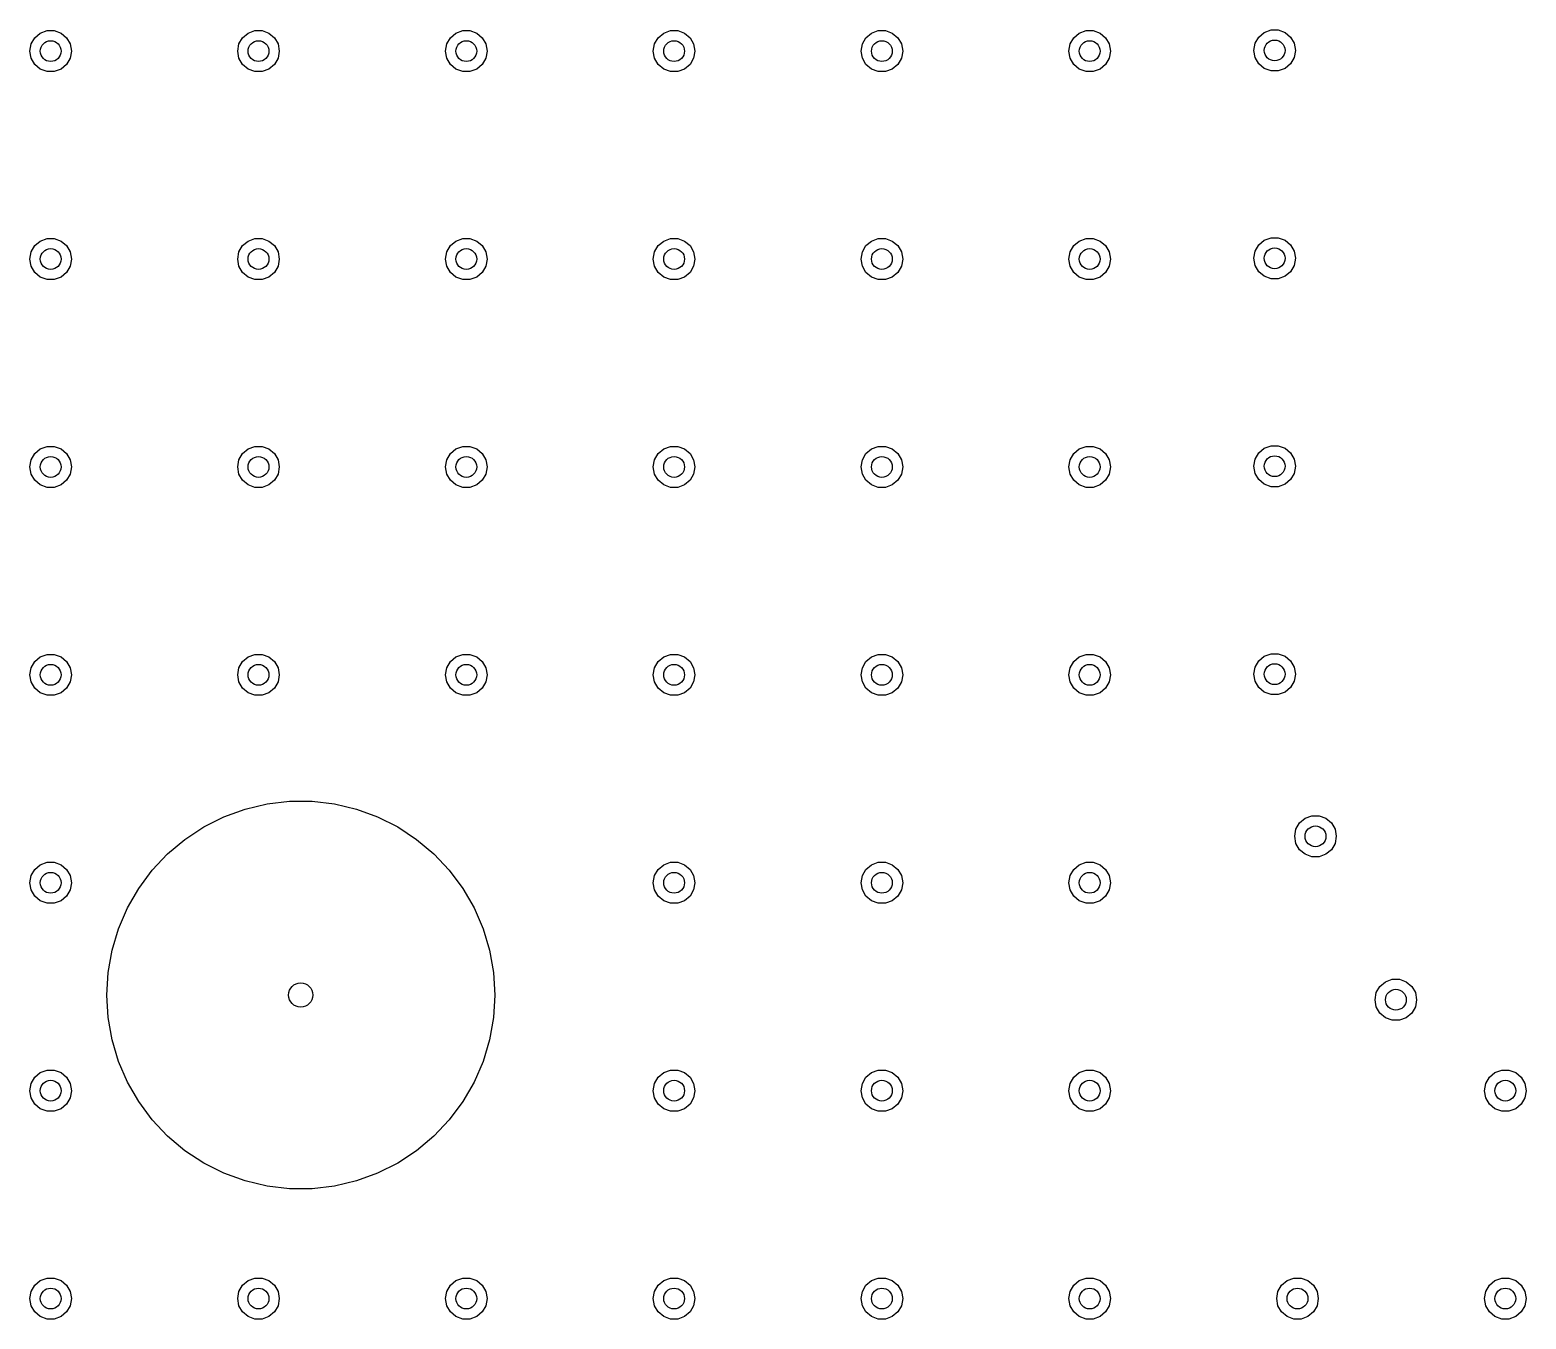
# Model space of a CAD drawing. Extents: x 4.4 to 6.31, y -4.84 to -3.38.
# Drawn here: x 4.401 to 5.252, y -4.115 to -3.382 of the extents above; entities that cross this region are included whole.
import ezdxf

# ---------------------------------------------------------------- set-up
doc = ezdxf.new("R2010")
doc.units = 0
doc.header["$MEASUREMENT"] = 0
doc.layers.add('BLACK', color=7, linetype='CONTINUOUS')

msp = doc.modelspace()

# ---------------------------------------------------------------- linework, layer by layer
at = {"layer": 'BLACK', "linetype": 'CONTINUOUS'}
for p, q in [((4.40394, -3.3869), (4.40709, -3.38426)), ((4.40709, -3.38426), (4.41094, -3.38286)), ((4.41094, -3.38286), (4.41504, -3.38286)), ((4.41504, -3.38286), (4.4189, -3.38426)), ((4.4189, -3.38426), (4.42204, -3.3869)), ((4.52205, -3.3869), (4.5252, -3.38426)), ((4.5252, -3.38426), (4.52905, -3.38286)), ((4.52905, -3.38286), (4.53315, -3.38286)), ((4.53315, -3.38286), (4.53701, -3.38426)), ((4.53701, -3.38426), (4.54015, -3.3869)), ((4.64016, -3.3869), (4.64331, -3.38426)), ((4.64331, -3.38426), (4.64716, -3.38286)), ((4.64716, -3.38286), (4.65126, -3.38286)), ((4.65126, -3.38286), (4.65512, -3.38426)), ((4.65512, -3.38426), (4.65826, -3.3869)), ((4.75828, -3.3869), (4.76142, -3.38426)), ((4.76142, -3.38426), (4.76527, -3.38286)), ((4.76527, -3.38286), (4.76937, -3.38286)), ((4.76937, -3.38286), (4.77323, -3.38426)), ((4.77323, -3.38426), (4.77637, -3.3869)), ((4.87639, -3.3869), (4.87953, -3.38426)), ((4.87953, -3.38426), (4.88338, -3.38286)), ((4.88338, -3.38286), (4.88748, -3.38286)), ((4.88748, -3.38286), (4.89134, -3.38426)), ((4.89134, -3.38426), (4.89448, -3.3869)), ((4.9945, -3.3869), (4.99764, -3.38426)), ((4.99764, -3.38426), (5.00149, -3.38286)), ((5.00149, -3.38286), (5.00559, -3.38286)), ((5.00559, -3.38286), (5.00945, -3.38426)), ((5.00945, -3.38426), (5.01259, -3.3869)), ((5.09961, -3.3865), (5.10276, -3.38387)), ((5.10276, -3.38387), (5.10661, -3.38246)), ((5.10661, -3.38246), (5.11071, -3.38246)), ((5.11071, -3.38246), (5.11457, -3.38387)), ((5.11457, -3.38387), (5.11771, -3.3865)), ((4.40118, -3.39449), (4.40189, -3.39045)), ((4.40189, -3.39045), (4.40394, -3.3869)), ((4.42204, -3.3869), (4.42409, -3.39045)), ((4.42409, -3.39045), (4.4248, -3.39449)), ((4.51929, -3.39449), (4.52, -3.39045)), ((4.52, -3.39045), (4.52205, -3.3869)), ((4.54015, -3.3869), (4.5422, -3.39045)), ((4.5422, -3.39045), (4.54291, -3.39449)), ((4.6374, -3.39449), (4.63811, -3.39045)), ((4.63811, -3.39045), (4.64016, -3.3869)), ((4.65826, -3.3869), (4.66031, -3.39045)), ((4.66031, -3.39045), (4.66102, -3.39449)), ((4.75551, -3.39449), (4.75622, -3.39045)), ((4.75622, -3.39045), (4.75828, -3.3869)), ((4.77637, -3.3869), (4.77842, -3.39045)), ((4.77842, -3.39045), (4.77913, -3.39449)), ((4.87362, -3.39449), (4.87433, -3.39045)), ((4.87433, -3.39045), (4.87639, -3.3869)), ((4.89448, -3.3869), (4.89653, -3.39045)), ((4.89653, -3.39045), (4.89724, -3.39449)), ((4.99173, -3.39449), (4.99244, -3.39045)), ((4.99244, -3.39045), (4.9945, -3.3869)), ((5.01259, -3.3869), (5.01464, -3.39045)), ((5.01464, -3.39045), (5.01535, -3.39449)), ((5.09685, -3.39409), (5.09756, -3.39005)), ((5.09756, -3.39005), (5.09961, -3.3865)), ((5.11771, -3.3865), (5.11976, -3.39005)), ((5.11976, -3.39005), (5.12047, -3.39409)), ((4.40189, -3.39853), (4.40118, -3.39449)), ((4.40394, -3.40208), (4.40189, -3.39853)), ((4.42409, -3.39853), (4.42204, -3.40208)), ((4.4248, -3.39449), (4.42409, -3.39853)), ((4.52, -3.39853), (4.51929, -3.39449)), ((4.52205, -3.40208), (4.52, -3.39853)), ((4.5422, -3.39853), (4.54015, -3.40208)), ((4.54291, -3.39449), (4.5422, -3.39853)), ((4.63811, -3.39853), (4.6374, -3.39449)), ((4.64016, -3.40208), (4.63811, -3.39853)), ((4.66031, -3.39853), (4.65826, -3.40208)), ((4.66102, -3.39449), (4.66031, -3.39853)), ((4.75622, -3.39853), (4.75551, -3.39449)), ((4.75828, -3.40208), (4.75622, -3.39853)), ((4.77842, -3.39853), (4.77637, -3.40208)), ((4.77913, -3.39449), (4.77842, -3.39853)), ((4.87433, -3.39853), (4.87362, -3.39449)), ((4.87639, -3.40208), (4.87433, -3.39853)), ((4.89653, -3.39853), (4.89448, -3.40208)), ((4.89724, -3.39449), (4.89653, -3.39853)), ((4.99244, -3.39853), (4.99173, -3.39449)), ((4.9945, -3.40208), (4.99244, -3.39853)), ((5.01464, -3.39853), (5.01259, -3.40208)), ((5.01535, -3.39449), (5.01464, -3.39853)), ((5.09756, -3.39813), (5.09685, -3.39409)), ((5.09961, -3.40169), (5.09756, -3.39813)), ((5.11976, -3.39813), (5.11771, -3.40169)), ((5.12047, -3.39409), (5.11976, -3.39813)), ((4.40709, -3.40472), (4.40394, -3.40208)), ((4.41094, -3.40612), (4.40709, -3.40472)), ((4.41504, -3.40612), (4.41094, -3.40612)), ((4.4189, -3.40472), (4.41504, -3.40612)), ((4.42204, -3.40208), (4.4189, -3.40472)), ((4.5252, -3.40472), (4.52205, -3.40208)), ((4.52905, -3.40612), (4.5252, -3.40472)), ((4.53315, -3.40612), (4.52905, -3.40612)), ((4.53701, -3.40472), (4.53315, -3.40612)), ((4.54015, -3.40208), (4.53701, -3.40472)), ((4.64331, -3.40472), (4.64016, -3.40208)), ((4.64716, -3.40612), (4.64331, -3.40472)), ((4.65126, -3.40612), (4.64716, -3.40612)), ((4.65512, -3.40472), (4.65126, -3.40612)), ((4.65826, -3.40208), (4.65512, -3.40472)), ((4.76142, -3.40472), (4.75828, -3.40208)), ((4.76527, -3.40612), (4.76142, -3.40472)), ((4.76937, -3.40612), (4.76527, -3.40612)), ((4.77323, -3.40472), (4.76937, -3.40612)), ((4.77637, -3.40208), (4.77323, -3.40472)), ((4.87953, -3.40472), (4.87639, -3.40208)), ((4.88338, -3.40612), (4.87953, -3.40472)), ((4.88748, -3.40612), (4.88338, -3.40612)), ((4.89134, -3.40472), (4.88748, -3.40612)), ((4.89448, -3.40208), (4.89134, -3.40472)), ((4.99764, -3.40472), (4.9945, -3.40208)), ((5.00149, -3.40612), (4.99764, -3.40472)), ((5.00559, -3.40612), (5.00149, -3.40612)), ((5.00945, -3.40472), (5.00559, -3.40612)), ((5.01259, -3.40208), (5.00945, -3.40472)), ((5.10276, -3.40432), (5.09961, -3.40169)), ((5.10661, -3.40573), (5.10276, -3.40432)), ((5.11071, -3.40573), (5.10661, -3.40573)), ((5.11457, -3.40432), (5.11071, -3.40573)), ((5.11771, -3.40169), (5.11457, -3.40432)), ((4.40394, -3.50501), (4.40709, -3.50237)), ((4.40709, -3.50237), (4.41094, -3.50097)), ((4.41094, -3.50097), (4.41504, -3.50097)), ((4.41504, -3.50097), (4.4189, -3.50237)), ((4.4189, -3.50237), (4.42204, -3.50501)), ((4.52205, -3.50501), (4.5252, -3.50237)), ((4.5252, -3.50237), (4.52905, -3.50097)), ((4.52905, -3.50097), (4.53315, -3.50097)), ((4.53315, -3.50097), (4.53701, -3.50237)), ((4.53701, -3.50237), (4.54015, -3.50501)), ((4.64016, -3.50501), (4.64331, -3.50237)), ((4.64331, -3.50237), (4.64716, -3.50097)), ((4.64716, -3.50097), (4.65126, -3.50097)), ((4.65126, -3.50097), (4.65512, -3.50237)), ((4.65512, -3.50237), (4.65826, -3.50501)), ((4.75828, -3.50501), (4.76142, -3.50237)), ((4.76142, -3.50237), (4.76527, -3.50097)), ((4.76527, -3.50097), (4.76937, -3.50097)), ((4.76937, -3.50097), (4.77323, -3.50237)), ((4.77323, -3.50237), (4.77637, -3.50501)), ((4.87639, -3.50501), (4.87953, -3.50237)), ((4.87953, -3.50237), (4.88338, -3.50097)), ((4.88338, -3.50097), (4.88748, -3.50097)), ((4.88748, -3.50097), (4.89134, -3.50237)), ((4.89134, -3.50237), (4.89448, -3.50501)), ((4.9945, -3.50501), (4.99764, -3.50237)), ((4.99764, -3.50237), (5.00149, -3.50097)), ((5.00149, -3.50097), (5.00559, -3.50097)), ((5.00559, -3.50097), (5.00945, -3.50237)), ((5.00945, -3.50237), (5.01259, -3.50501)), ((5.09961, -3.50461), (5.10276, -3.50198)), ((5.10276, -3.50198), (5.10661, -3.50057)), ((5.10661, -3.50057), (5.11071, -3.50057)), ((5.11071, -3.50057), (5.11457, -3.50198)), ((5.11457, -3.50198), (5.11771, -3.50461)), ((4.40118, -3.5126), (4.40189, -3.50856)), ((4.40189, -3.50856), (4.40394, -3.50501)), ((4.42204, -3.50501), (4.42409, -3.50856)), ((4.42409, -3.50856), (4.4248, -3.5126)), ((4.51929, -3.5126), (4.52, -3.50856)), ((4.52, -3.50856), (4.52205, -3.50501)), ((4.54015, -3.50501), (4.5422, -3.50856)), ((4.5422, -3.50856), (4.54291, -3.5126)), ((4.6374, -3.5126), (4.63811, -3.50856)), ((4.63811, -3.50856), (4.64016, -3.50501)), ((4.65826, -3.50501), (4.66031, -3.50856)), ((4.66031, -3.50856), (4.66102, -3.5126)), ((4.75551, -3.5126), (4.75622, -3.50856)), ((4.75622, -3.50856), (4.75828, -3.50501)), ((4.77637, -3.50501), (4.77842, -3.50856)), ((4.77842, -3.50856), (4.77913, -3.5126)), ((4.87362, -3.5126), (4.87433, -3.50856)), ((4.87433, -3.50856), (4.87639, -3.50501)), ((4.89448, -3.50501), (4.89653, -3.50856)), ((4.89653, -3.50856), (4.89724, -3.5126)), ((4.99173, -3.5126), (4.99244, -3.50856)), ((4.99244, -3.50856), (4.9945, -3.50501)), ((5.01259, -3.50501), (5.01464, -3.50856)), ((5.01464, -3.50856), (5.01535, -3.5126)), ((5.09685, -3.5122), (5.09756, -3.50817)), ((5.09756, -3.50817), (5.09961, -3.50461)), ((5.11771, -3.50461), (5.11976, -3.50817)), ((5.11976, -3.50817), (5.12047, -3.5122)), ((4.40189, -3.51664), (4.40118, -3.5126)), ((4.40394, -3.52019), (4.40189, -3.51664)), ((4.40709, -3.52283), (4.40394, -3.52019)), ((4.42204, -3.52019), (4.4189, -3.52283)), ((4.42409, -3.51664), (4.42204, -3.52019)), ((4.4248, -3.5126), (4.42409, -3.51664)), ((4.52, -3.51664), (4.51929, -3.5126)), ((4.52205, -3.52019), (4.52, -3.51664)), ((4.5252, -3.52283), (4.52205, -3.52019)), ((4.54015, -3.52019), (4.53701, -3.52283)), ((4.5422, -3.51664), (4.54015, -3.52019)), ((4.54291, -3.5126), (4.5422, -3.51664)), ((4.63811, -3.51664), (4.6374, -3.5126)), ((4.64016, -3.52019), (4.63811, -3.51664)), ((4.64331, -3.52283), (4.64016, -3.52019)), ((4.65826, -3.52019), (4.65512, -3.52283)), ((4.66031, -3.51664), (4.65826, -3.52019)), ((4.66102, -3.5126), (4.66031, -3.51664)), ((4.75622, -3.51664), (4.75551, -3.5126)), ((4.75828, -3.52019), (4.75622, -3.51664)), ((4.76142, -3.52283), (4.75828, -3.52019)), ((4.77637, -3.52019), (4.77323, -3.52283)), ((4.77842, -3.51664), (4.77637, -3.52019)), ((4.77913, -3.5126), (4.77842, -3.51664)), ((4.87433, -3.51664), (4.87362, -3.5126)), ((4.87639, -3.52019), (4.87433, -3.51664)), ((4.87953, -3.52283), (4.87639, -3.52019)), ((4.89448, -3.52019), (4.89134, -3.52283)), ((4.89653, -3.51664), (4.89448, -3.52019)), ((4.89724, -3.5126), (4.89653, -3.51664)), ((4.99244, -3.51664), (4.99173, -3.5126)), ((4.9945, -3.52019), (4.99244, -3.51664)), ((4.99764, -3.52283), (4.9945, -3.52019)), ((5.01259, -3.52019), (5.00945, -3.52283)), ((5.01464, -3.51664), (5.01259, -3.52019)), ((5.01535, -3.5126), (5.01464, -3.51664)), ((5.09756, -3.51624), (5.09685, -3.5122)), ((5.09961, -3.5198), (5.09756, -3.51624)), ((5.10276, -3.52243), (5.09961, -3.5198)), ((5.11771, -3.5198), (5.11457, -3.52243)), ((5.11976, -3.51624), (5.11771, -3.5198)), ((5.12047, -3.5122), (5.11976, -3.51624)), ((4.41094, -3.52423), (4.40709, -3.52283)), ((4.41504, -3.52423), (4.41094, -3.52423)), ((4.4189, -3.52283), (4.41504, -3.52423)), ((4.52905, -3.52423), (4.5252, -3.52283)), ((4.53315, -3.52423), (4.52905, -3.52423)), ((4.53701, -3.52283), (4.53315, -3.52423)), ((4.64716, -3.52423), (4.64331, -3.52283)), ((4.65126, -3.52423), (4.64716, -3.52423)), ((4.65512, -3.52283), (4.65126, -3.52423)), ((4.76527, -3.52423), (4.76142, -3.52283)), ((4.76937, -3.52423), (4.76527, -3.52423)), ((4.77323, -3.52283), (4.76937, -3.52423)), ((4.88338, -3.52423), (4.87953, -3.52283)), ((4.88748, -3.52423), (4.88338, -3.52423)), ((4.89134, -3.52283), (4.88748, -3.52423)), ((5.00149, -3.52423), (4.99764, -3.52283)), ((5.00559, -3.52423), (5.00149, -3.52423)), ((5.00945, -3.52283), (5.00559, -3.52423)), ((5.10661, -3.52384), (5.10276, -3.52243)), ((5.11071, -3.52384), (5.10661, -3.52384)), ((5.11457, -3.52243), (5.11071, -3.52384)), ((4.40394, -3.62312), (4.40709, -3.62048)), ((4.40709, -3.62048), (4.41094, -3.61908)), ((4.41094, -3.61908), (4.41504, -3.61908)), ((4.41504, -3.61908), (4.4189, -3.62048)), ((4.4189, -3.62048), (4.42204, -3.62312)), ((4.52205, -3.62312), (4.5252, -3.62048)), ((4.5252, -3.62048), (4.52905, -3.61908)), ((4.52905, -3.61908), (4.53315, -3.61908)), ((4.53315, -3.61908), (4.53701, -3.62048)), ((4.53701, -3.62048), (4.54015, -3.62312)), ((4.64016, -3.62312), (4.64331, -3.62048)), ((4.64331, -3.62048), (4.64716, -3.61908)), ((4.64716, -3.61908), (4.65126, -3.61908)), ((4.65126, -3.61908), (4.65512, -3.62048)), ((4.65512, -3.62048), (4.65826, -3.62312)), ((4.75828, -3.62312), (4.76142, -3.62048)), ((4.76142, -3.62048), (4.76527, -3.61908)), ((4.76527, -3.61908), (4.76937, -3.61908)), ((4.76937, -3.61908), (4.77323, -3.62048)), ((4.77323, -3.62048), (4.77637, -3.62312)), ((4.87639, -3.62312), (4.87953, -3.62048)), ((4.87953, -3.62048), (4.88338, -3.61908)), ((4.88338, -3.61908), (4.88748, -3.61908)), ((4.88748, -3.61908), (4.89134, -3.62048)), ((4.89134, -3.62048), (4.89448, -3.62312)), ((4.9945, -3.62312), (4.99764, -3.62048)), ((4.99764, -3.62048), (5.00149, -3.61908)), ((5.00149, -3.61908), (5.00559, -3.61908)), ((5.00559, -3.61908), (5.00945, -3.62048)), ((5.00945, -3.62048), (5.01259, -3.62312)), ((5.09961, -3.62272), (5.10276, -3.62009)), ((5.10276, -3.62009), (5.10661, -3.61868)), ((5.10661, -3.61868), (5.11071, -3.61868)), ((5.11071, -3.61868), (5.11457, -3.62009)), ((5.11457, -3.62009), (5.11771, -3.62272)), ((4.40118, -3.63071), (4.40189, -3.62667)), ((4.40189, -3.63475), (4.40118, -3.63071)), ((4.40189, -3.62667), (4.40394, -3.62312)), ((4.42204, -3.62312), (4.42409, -3.62667)), ((4.42409, -3.62667), (4.4248, -3.63071)), ((4.4248, -3.63071), (4.42409, -3.63475)), ((4.51929, -3.63071), (4.52, -3.62667)), ((4.52, -3.63475), (4.51929, -3.63071)), ((4.52, -3.62667), (4.52205, -3.62312)), ((4.54015, -3.62312), (4.5422, -3.62667)), ((4.5422, -3.62667), (4.54291, -3.63071)), ((4.54291, -3.63071), (4.5422, -3.63475)), ((4.6374, -3.63071), (4.63811, -3.62667)), ((4.63811, -3.63475), (4.6374, -3.63071)), ((4.63811, -3.62667), (4.64016, -3.62312)), ((4.65826, -3.62312), (4.66031, -3.62667)), ((4.66031, -3.62667), (4.66102, -3.63071)), ((4.66102, -3.63071), (4.66031, -3.63475)), ((4.75551, -3.63071), (4.75622, -3.62667)), ((4.75622, -3.63475), (4.75551, -3.63071)), ((4.75622, -3.62667), (4.75828, -3.62312)), ((4.77637, -3.62312), (4.77842, -3.62667)), ((4.77842, -3.62667), (4.77913, -3.63071)), ((4.77913, -3.63071), (4.77842, -3.63475)), ((4.87362, -3.63071), (4.87433, -3.62667)), ((4.87433, -3.63475), (4.87362, -3.63071)), ((4.87433, -3.62667), (4.87639, -3.62312)), ((4.89448, -3.62312), (4.89653, -3.62667)), ((4.89653, -3.62667), (4.89724, -3.63071)), ((4.89724, -3.63071), (4.89653, -3.63475)), ((4.99173, -3.63071), (4.99244, -3.62667)), ((4.99244, -3.63475), (4.99173, -3.63071)), ((4.99244, -3.62667), (4.9945, -3.62312)), ((5.01259, -3.62312), (5.01464, -3.62667)), ((5.01464, -3.62667), (5.01535, -3.63071)), ((5.01535, -3.63071), (5.01464, -3.63475)), ((5.09685, -3.63031), (5.09756, -3.62628)), ((5.09756, -3.63435), (5.09685, -3.63031)), ((5.09756, -3.62628), (5.09961, -3.62272)), ((5.11771, -3.62272), (5.11976, -3.62628)), ((5.11976, -3.62628), (5.12047, -3.63031)), ((5.12047, -3.63031), (5.11976, -3.63435)), ((4.40394, -3.6383), (4.40189, -3.63475)), ((4.40709, -3.64094), (4.40394, -3.6383)), ((4.42204, -3.6383), (4.4189, -3.64094)), ((4.42409, -3.63475), (4.42204, -3.6383)), ((4.52205, -3.6383), (4.52, -3.63475)), ((4.5252, -3.64094), (4.52205, -3.6383)), ((4.54015, -3.6383), (4.53701, -3.64094)), ((4.5422, -3.63475), (4.54015, -3.6383)), ((4.64016, -3.6383), (4.63811, -3.63475)), ((4.64331, -3.64094), (4.64016, -3.6383)), ((4.65826, -3.6383), (4.65512, -3.64094)), ((4.66031, -3.63475), (4.65826, -3.6383)), ((4.75828, -3.6383), (4.75622, -3.63475)), ((4.76142, -3.64094), (4.75828, -3.6383)), ((4.77637, -3.6383), (4.77323, -3.64094)), ((4.77842, -3.63475), (4.77637, -3.6383)), ((4.87639, -3.6383), (4.87433, -3.63475)), ((4.87953, -3.64094), (4.87639, -3.6383)), ((4.89448, -3.6383), (4.89134, -3.64094)), ((4.89653, -3.63475), (4.89448, -3.6383)), ((4.9945, -3.6383), (4.99244, -3.63475)), ((4.99764, -3.64094), (4.9945, -3.6383)), ((5.01259, -3.6383), (5.00945, -3.64094)), ((5.01464, -3.63475), (5.01259, -3.6383)), ((5.09961, -3.63791), (5.09756, -3.63435)), ((5.10276, -3.64054), (5.09961, -3.63791)), ((5.11771, -3.63791), (5.11457, -3.64054)), ((5.11976, -3.63435), (5.11771, -3.63791)), ((4.41094, -3.64234), (4.40709, -3.64094)), ((4.41504, -3.64234), (4.41094, -3.64234)), ((4.4189, -3.64094), (4.41504, -3.64234)), ((4.52905, -3.64234), (4.5252, -3.64094)), ((4.53315, -3.64234), (4.52905, -3.64234)), ((4.53701, -3.64094), (4.53315, -3.64234)), ((4.64716, -3.64234), (4.64331, -3.64094)), ((4.65126, -3.64234), (4.64716, -3.64234)), ((4.65512, -3.64094), (4.65126, -3.64234)), ((4.76527, -3.64234), (4.76142, -3.64094)), ((4.76937, -3.64234), (4.76527, -3.64234)), ((4.77323, -3.64094), (4.76937, -3.64234)), ((4.88338, -3.64234), (4.87953, -3.64094)), ((4.88748, -3.64234), (4.88338, -3.64234)), ((4.89134, -3.64094), (4.88748, -3.64234)), ((5.00149, -3.64234), (4.99764, -3.64094)), ((5.00559, -3.64234), (5.00149, -3.64234)), ((5.00945, -3.64094), (5.00559, -3.64234)), ((5.10661, -3.64195), (5.10276, -3.64054)), ((5.11071, -3.64195), (5.10661, -3.64195)), ((5.11457, -3.64054), (5.11071, -3.64195)), ((4.40189, -3.74478), (4.40394, -3.74123)), ((4.40394, -3.74123), (4.40709, -3.73859)), ((4.40709, -3.73859), (4.41094, -3.73719)), ((4.41094, -3.73719), (4.41504, -3.73719)), ((4.41504, -3.73719), (4.4189, -3.73859)), ((4.4189, -3.73859), (4.42204, -3.74123)), ((4.42204, -3.74123), (4.42409, -3.74478)), ((4.52, -3.74478), (4.52205, -3.74123)), ((4.52205, -3.74123), (4.5252, -3.73859)), ((4.5252, -3.73859), (4.52905, -3.73719)), ((4.52905, -3.73719), (4.53315, -3.73719)), ((4.53315, -3.73719), (4.53701, -3.73859)), ((4.53701, -3.73859), (4.54015, -3.74123)), ((4.54015, -3.74123), (4.5422, -3.74478)), ((4.63811, -3.74478), (4.64016, -3.74123)), ((4.64016, -3.74123), (4.64331, -3.73859)), ((4.64331, -3.73859), (4.64716, -3.73719)), ((4.64716, -3.73719), (4.65126, -3.73719)), ((4.65126, -3.73719), (4.65512, -3.73859)), ((4.65512, -3.73859), (4.65826, -3.74123)), ((4.65826, -3.74123), (4.66031, -3.74478)), ((4.75622, -3.74478), (4.75828, -3.74123)), ((4.75828, -3.74123), (4.76142, -3.73859)), ((4.76142, -3.73859), (4.76527, -3.73719)), ((4.76527, -3.73719), (4.76937, -3.73719)), ((4.76937, -3.73719), (4.77323, -3.73859)), ((4.77323, -3.73859), (4.77637, -3.74123)), ((4.77637, -3.74123), (4.77842, -3.74478)), ((4.87433, -3.74478), (4.87639, -3.74123)), ((4.87639, -3.74123), (4.87953, -3.73859)), ((4.87953, -3.73859), (4.88338, -3.73719)), ((4.88338, -3.73719), (4.88748, -3.73719)), ((4.88748, -3.73719), (4.89134, -3.73859)), ((4.89134, -3.73859), (4.89448, -3.74123)), ((4.89448, -3.74123), (4.89653, -3.74478)), ((4.99244, -3.74478), (4.9945, -3.74123)), ((4.9945, -3.74123), (4.99764, -3.73859)), ((4.99764, -3.73859), (5.00149, -3.73719)), ((5.00149, -3.73719), (5.00559, -3.73719)), ((5.00559, -3.73719), (5.00945, -3.73859)), ((5.00945, -3.73859), (5.01259, -3.74123)), ((5.01259, -3.74123), (5.01464, -3.74478)), ((5.09756, -3.74439), (5.09961, -3.74083)), ((5.09961, -3.74083), (5.10276, -3.7382)), ((5.10276, -3.7382), (5.10661, -3.73679)), ((5.10661, -3.73679), (5.11071, -3.73679)), ((5.11071, -3.73679), (5.11457, -3.7382)), ((5.11457, -3.7382), (5.11771, -3.74083)), ((5.11771, -3.74083), (5.11976, -3.74439)), ((4.40118, -3.74882), (4.40189, -3.74478)), ((4.40189, -3.75286), (4.40118, -3.74882)), ((4.42409, -3.74478), (4.4248, -3.74882)), ((4.4248, -3.74882), (4.42409, -3.75286)), ((4.51929, -3.74882), (4.52, -3.74478)), ((4.52, -3.75286), (4.51929, -3.74882)), ((4.5422, -3.74478), (4.54291, -3.74882)), ((4.54291, -3.74882), (4.5422, -3.75286)), ((4.6374, -3.74882), (4.63811, -3.74478)), ((4.63811, -3.75286), (4.6374, -3.74882)), ((4.66031, -3.74478), (4.66102, -3.74882)), ((4.66102, -3.74882), (4.66031, -3.75286)), ((4.75551, -3.74882), (4.75622, -3.74478)), ((4.75622, -3.75286), (4.75551, -3.74882)), ((4.77842, -3.74478), (4.77913, -3.74882)), ((4.77913, -3.74882), (4.77842, -3.75286)), ((4.87362, -3.74882), (4.87433, -3.74478)), ((4.87433, -3.75286), (4.87362, -3.74882)), ((4.89653, -3.74478), (4.89724, -3.74882)), ((4.89724, -3.74882), (4.89653, -3.75286)), ((4.99173, -3.74882), (4.99244, -3.74478)), ((4.99244, -3.75286), (4.99173, -3.74882)), ((5.01464, -3.74478), (5.01535, -3.74882)), ((5.01535, -3.74882), (5.01464, -3.75286)), ((5.09685, -3.74843), (5.09756, -3.74439)), ((5.09756, -3.75246), (5.09685, -3.74843)), ((5.11976, -3.74439), (5.12047, -3.74843)), ((5.12047, -3.74843), (5.11976, -3.75246)), ((4.40394, -3.75641), (4.40189, -3.75286)), ((4.40709, -3.75905), (4.40394, -3.75641)), ((4.42204, -3.75641), (4.4189, -3.75905)), ((4.42409, -3.75286), (4.42204, -3.75641)), ((4.52205, -3.75641), (4.52, -3.75286)), ((4.5252, -3.75905), (4.52205, -3.75641)), ((4.54015, -3.75641), (4.53701, -3.75905)), ((4.5422, -3.75286), (4.54015, -3.75641)), ((4.64016, -3.75641), (4.63811, -3.75286)), ((4.64331, -3.75905), (4.64016, -3.75641)), ((4.65826, -3.75641), (4.65512, -3.75905)), ((4.66031, -3.75286), (4.65826, -3.75641)), ((4.75828, -3.75641), (4.75622, -3.75286)), ((4.76142, -3.75905), (4.75828, -3.75641)), ((4.77637, -3.75641), (4.77323, -3.75905)), ((4.77842, -3.75286), (4.77637, -3.75641)), ((4.87639, -3.75641), (4.87433, -3.75286)), ((4.87953, -3.75905), (4.87639, -3.75641)), ((4.89448, -3.75641), (4.89134, -3.75905)), ((4.89653, -3.75286), (4.89448, -3.75641)), ((4.9945, -3.75641), (4.99244, -3.75286)), ((4.99764, -3.75905), (4.9945, -3.75641)), ((5.01259, -3.75641), (5.00945, -3.75905)), ((5.01464, -3.75286), (5.01259, -3.75641)), ((5.09961, -3.75602), (5.09756, -3.75246)), ((5.10276, -3.75865), (5.09961, -3.75602)), ((5.10661, -3.76006), (5.10276, -3.75865)), ((5.11457, -3.75865), (5.11071, -3.76006)), ((5.11771, -3.75602), (5.11457, -3.75865)), ((5.11976, -3.75246), (5.11771, -3.75602)), ((4.41094, -3.76045), (4.40709, -3.75905)), ((4.41504, -3.76045), (4.41094, -3.76045)), ((4.4189, -3.75905), (4.41504, -3.76045)), ((4.52905, -3.76045), (4.5252, -3.75905)), ((4.53315, -3.76045), (4.52905, -3.76045)), ((4.53701, -3.75905), (4.53315, -3.76045)), ((4.64716, -3.76045), (4.64331, -3.75905)), ((4.65126, -3.76045), (4.64716, -3.76045)), ((4.65512, -3.75905), (4.65126, -3.76045)), ((4.76527, -3.76045), (4.76142, -3.75905)), ((4.76937, -3.76045), (4.76527, -3.76045)), ((4.77323, -3.75905), (4.76937, -3.76045)), ((4.88338, -3.76045), (4.87953, -3.75905)), ((4.88748, -3.76045), (4.88338, -3.76045)), ((4.89134, -3.75905), (4.88748, -3.76045)), ((5.00149, -3.76045), (4.99764, -3.75905)), ((5.00559, -3.76045), (5.00149, -3.76045)), ((5.00945, -3.75905), (5.00559, -3.76045)), ((5.11071, -3.76006), (5.10661, -3.76006)), ((4.51146, -3.82949), (4.5235, -3.8251)), ((4.5235, -3.8251), (4.53598, -3.82215)), ((4.53598, -3.82215), (4.54871, -3.82066)), ((4.54871, -3.82066), (4.56153, -3.82066)), ((4.56153, -3.82066), (4.57426, -3.82215)), ((4.57426, -3.82215), (4.58673, -3.8251)), ((4.58673, -3.8251), (4.59878, -3.82949)), ((4.48929, -3.84229), (4.5, -3.83524)), ((4.5, -3.83524), (4.51146, -3.82949)), ((4.59878, -3.82949), (4.61024, -3.83524)), ((4.61024, -3.83524), (4.62095, -3.84229)), ((5.12079, -3.83651), (5.12284, -3.83296)), ((5.12284, -3.83296), (5.12598, -3.83032)), ((5.12598, -3.83032), (5.12984, -3.82892)), ((5.12984, -3.82892), (5.13394, -3.82892)), ((5.13394, -3.82892), (5.1378, -3.83032)), ((5.1378, -3.83032), (5.14094, -3.83296)), ((5.14094, -3.83296), (5.14299, -3.83651)), ((4.47947, -3.85053), (4.48929, -3.84229)), ((4.62095, -3.84229), (4.63077, -3.85053)), ((5.12008, -3.84055), (5.12079, -3.83651)), ((5.12079, -3.84459), (5.12008, -3.84055)), ((5.14299, -3.83651), (5.1437, -3.84055)), ((5.1437, -3.84055), (5.14299, -3.84459)), ((4.47067, -3.85985), (4.47947, -3.85053)), ((4.63077, -3.85053), (4.63956, -3.85985)), ((5.12284, -3.84814), (5.12079, -3.84459)), ((5.12598, -3.85078), (5.12284, -3.84814)), ((5.12984, -3.85218), (5.12598, -3.85078)), ((5.13394, -3.85218), (5.12984, -3.85218)), ((5.1378, -3.85078), (5.13394, -3.85218)), ((5.14094, -3.84814), (5.1378, -3.85078)), ((5.14299, -3.84459), (5.14094, -3.84814)), ((4.40189, -3.86289), (4.40394, -3.85934)), ((4.40394, -3.85934), (4.40709, -3.8567)), ((4.40709, -3.8567), (4.41094, -3.8553)), ((4.41094, -3.8553), (4.41504, -3.8553)), ((4.41504, -3.8553), (4.4189, -3.8567)), ((4.4189, -3.8567), (4.42204, -3.85934)), ((4.42204, -3.85934), (4.42409, -3.86289)), ((4.46302, -3.87013), (4.47067, -3.85985)), ((4.63956, -3.85985), (4.64722, -3.87013)), ((4.75622, -3.86289), (4.75828, -3.85934)), ((4.75828, -3.85934), (4.76142, -3.8567)), ((4.76142, -3.8567), (4.76527, -3.8553)), ((4.76527, -3.8553), (4.76937, -3.8553)), ((4.76937, -3.8553), (4.77323, -3.8567)), ((4.77323, -3.8567), (4.77637, -3.85934)), ((4.77637, -3.85934), (4.77842, -3.86289)), ((4.87433, -3.86289), (4.87639, -3.85934)), ((4.87639, -3.85934), (4.87953, -3.8567)), ((4.87953, -3.8567), (4.88338, -3.8553)), ((4.88338, -3.8553), (4.88748, -3.8553)), ((4.88748, -3.8553), (4.89134, -3.8567)), ((4.89134, -3.8567), (4.89448, -3.85934)), ((4.89448, -3.85934), (4.89653, -3.86289)), ((4.99244, -3.86289), (4.9945, -3.85934)), ((4.9945, -3.85934), (4.99764, -3.8567)), ((4.99764, -3.8567), (5.00149, -3.8553)), ((5.00149, -3.8553), (5.00559, -3.8553)), ((5.00559, -3.8553), (5.00945, -3.8567)), ((5.00945, -3.8567), (5.01259, -3.85934)), ((5.01259, -3.85934), (5.01464, -3.86289)), ((4.40118, -3.86693), (4.40189, -3.86289)), ((4.40189, -3.87097), (4.40118, -3.86693)), ((4.42409, -3.86289), (4.4248, -3.86693)), ((4.4248, -3.86693), (4.42409, -3.87097)), ((4.75551, -3.86693), (4.75622, -3.86289)), ((4.75622, -3.87097), (4.75551, -3.86693)), ((4.77842, -3.86289), (4.77913, -3.86693)), ((4.77913, -3.86693), (4.77842, -3.87097)), ((4.87362, -3.86693), (4.87433, -3.86289)), ((4.87433, -3.87097), (4.87362, -3.86693)), ((4.89653, -3.86289), (4.89724, -3.86693)), ((4.89724, -3.86693), (4.89653, -3.87097)), ((4.99173, -3.86693), (4.99244, -3.86289)), ((4.99244, -3.87097), (4.99173, -3.86693)), ((5.01464, -3.86289), (5.01535, -3.86693)), ((5.01535, -3.86693), (5.01464, -3.87097)), ((4.40394, -3.87452), (4.40189, -3.87097)), ((4.40709, -3.87716), (4.40394, -3.87452)), ((4.41094, -3.87856), (4.40709, -3.87716)), ((4.4189, -3.87716), (4.41504, -3.87856)), ((4.42204, -3.87452), (4.4189, -3.87716)), ((4.42409, -3.87097), (4.42204, -3.87452)), ((4.45661, -3.88123), (4.46302, -3.87013)), ((4.64722, -3.87013), (4.65363, -3.88123)), ((4.75828, -3.87452), (4.75622, -3.87097)), ((4.76142, -3.87716), (4.75828, -3.87452)), ((4.76527, -3.87856), (4.76142, -3.87716)), ((4.77323, -3.87716), (4.76937, -3.87856)), ((4.77637, -3.87452), (4.77323, -3.87716)), ((4.77842, -3.87097), (4.77637, -3.87452)), ((4.87639, -3.87452), (4.87433, -3.87097)), ((4.87953, -3.87716), (4.87639, -3.87452)), ((4.88338, -3.87856), (4.87953, -3.87716)), ((4.89134, -3.87716), (4.88748, -3.87856)), ((4.89448, -3.87452), (4.89134, -3.87716)), ((4.89653, -3.87097), (4.89448, -3.87452)), ((4.9945, -3.87452), (4.99244, -3.87097)), ((4.99764, -3.87716), (4.9945, -3.87452)), ((5.00149, -3.87856), (4.99764, -3.87716)), ((5.00945, -3.87716), (5.00559, -3.87856)), ((5.01259, -3.87452), (5.00945, -3.87716)), ((5.01464, -3.87097), (5.01259, -3.87452)), ((4.41504, -3.87856), (4.41094, -3.87856)), ((4.45153, -3.89301), (4.45661, -3.88123)), ((4.65363, -3.88123), (4.65871, -3.89301)), ((4.76937, -3.87856), (4.76527, -3.87856)), ((4.88748, -3.87856), (4.88338, -3.87856)), ((5.00559, -3.87856), (5.00149, -3.87856)), ((4.44785, -3.90529), (4.45153, -3.89301)), ((4.65871, -3.89301), (4.66238, -3.90529)), ((4.44563, -3.91791), (4.44785, -3.90529)), ((4.66238, -3.90529), (4.66461, -3.91791)), ((4.44488, -3.93071), (4.44563, -3.91791)), ((4.66461, -3.91791), (4.66535, -3.93071)), ((5.16646, -3.92933), (5.16851, -3.92577)), ((5.16851, -3.92577), (5.17165, -3.92314)), ((5.17165, -3.92314), (5.17551, -3.92173)), ((5.17551, -3.92173), (5.17961, -3.92173)), ((5.17961, -3.92173), (5.18346, -3.92314)), ((5.18346, -3.92314), (5.18661, -3.92577)), ((5.18661, -3.92577), (5.18866, -3.92933)), ((4.44563, -3.94351), (4.44488, -3.93071)), ((4.66535, -3.93071), (4.66461, -3.94351)), ((5.16575, -3.93337), (5.16646, -3.92933)), ((5.16646, -3.93741), (5.16575, -3.93337)), ((5.18866, -3.92933), (5.18937, -3.93337)), ((5.18937, -3.93337), (5.18866, -3.93741)), ((4.44785, -3.95613), (4.44563, -3.94351)), ((4.66461, -3.94351), (4.66238, -3.95613)), ((5.16851, -3.94096), (5.16646, -3.93741)), ((5.17165, -3.94359), (5.16851, -3.94096)), ((5.17551, -3.945), (5.17165, -3.94359)), ((5.17961, -3.945), (5.17551, -3.945)), ((5.18346, -3.94359), (5.17961, -3.945)), ((5.18661, -3.94096), (5.18346, -3.94359)), ((5.18866, -3.93741), (5.18661, -3.94096)), ((4.45153, -3.96841), (4.44785, -3.95613)), ((4.66238, -3.95613), (4.65871, -3.96841)), ((4.45661, -3.98018), (4.45153, -3.96841)), ((4.65871, -3.96841), (4.65363, -3.98018)), ((4.40189, -3.981), (4.40394, -3.97745)), ((4.40394, -3.97745), (4.40709, -3.97481)), ((4.40709, -3.97481), (4.41094, -3.97341)), ((4.41094, -3.97341), (4.41504, -3.97341)), ((4.41504, -3.97341), (4.4189, -3.97481)), ((4.4189, -3.97481), (4.42204, -3.97745)), ((4.42204, -3.97745), (4.42409, -3.981)), ((4.75622, -3.981), (4.75828, -3.97745)), ((4.75828, -3.97745), (4.76142, -3.97481)), ((4.76142, -3.97481), (4.76527, -3.97341)), ((4.76527, -3.97341), (4.76937, -3.97341)), ((4.76937, -3.97341), (4.77323, -3.97481)), ((4.77323, -3.97481), (4.77637, -3.97745)), ((4.77637, -3.97745), (4.77842, -3.981)), ((4.87433, -3.981), (4.87639, -3.97745)), ((4.87639, -3.97745), (4.87953, -3.97481)), ((4.87953, -3.97481), (4.88338, -3.97341)), ((4.88338, -3.97341), (4.88748, -3.97341)), ((4.88748, -3.97341), (4.89134, -3.97481)), ((4.89134, -3.97481), (4.89448, -3.97745)), ((4.89448, -3.97745), (4.89653, -3.981)), ((4.99244, -3.981), (4.9945, -3.97745)), ((4.9945, -3.97745), (4.99764, -3.97481)), ((4.99764, -3.97481), (5.00149, -3.97341)), ((5.00149, -3.97341), (5.00559, -3.97341)), ((5.00559, -3.97341), (5.00945, -3.97481)), ((5.00945, -3.97481), (5.01259, -3.97745)), ((5.01259, -3.97745), (5.01464, -3.981)), ((5.22867, -3.981), (5.23072, -3.97745)), ((5.23072, -3.97745), (5.23386, -3.97481)), ((5.23386, -3.97481), (5.23771, -3.97341)), ((5.23771, -3.97341), (5.24181, -3.97341)), ((5.24181, -3.97341), (5.24567, -3.97481)), ((5.24567, -3.97481), (5.24881, -3.97745)), ((5.24881, -3.97745), (5.25086, -3.981)), ((4.40118, -3.98504), (4.40189, -3.981)), ((4.40189, -3.98908), (4.40118, -3.98504)), ((4.42409, -3.981), (4.4248, -3.98504)), ((4.4248, -3.98504), (4.42409, -3.98908)), ((4.46302, -3.99128), (4.45661, -3.98018)), ((4.65363, -3.98018), (4.64722, -3.99128)), ((4.75551, -3.98504), (4.75622, -3.981)), ((4.75622, -3.98908), (4.75551, -3.98504)), ((4.77842, -3.981), (4.77913, -3.98504)), ((4.77913, -3.98504), (4.77842, -3.98908)), ((4.87362, -3.98504), (4.87433, -3.981)), ((4.87433, -3.98908), (4.87362, -3.98504)), ((4.89653, -3.981), (4.89724, -3.98504)), ((4.89724, -3.98504), (4.89653, -3.98908)), ((4.99173, -3.98504), (4.99244, -3.981)), ((4.99244, -3.98908), (4.99173, -3.98504)), ((5.01464, -3.981), (5.01535, -3.98504)), ((5.01535, -3.98504), (5.01464, -3.98908)), ((5.22795, -3.98504), (5.22867, -3.981)), ((5.22867, -3.98908), (5.22795, -3.98504)), ((5.25086, -3.981), (5.25157, -3.98504)), ((5.25157, -3.98504), (5.25086, -3.98908)), ((4.40394, -3.99263), (4.40189, -3.98908)), ((4.40709, -3.99527), (4.40394, -3.99263)), ((4.41094, -3.99667), (4.40709, -3.99527)), ((4.41504, -3.99667), (4.41094, -3.99667)), ((4.4189, -3.99527), (4.41504, -3.99667)), ((4.42204, -3.99263), (4.4189, -3.99527)), ((4.42409, -3.98908), (4.42204, -3.99263)), ((4.47067, -4.00157), (4.46302, -3.99128)), ((4.64722, -3.99128), (4.63956, -4.00157)), ((4.75828, -3.99263), (4.75622, -3.98908)), ((4.76142, -3.99527), (4.75828, -3.99263)), ((4.76527, -3.99667), (4.76142, -3.99527)), ((4.76937, -3.99667), (4.76527, -3.99667)), ((4.77323, -3.99527), (4.76937, -3.99667)), ((4.77637, -3.99263), (4.77323, -3.99527)), ((4.77842, -3.98908), (4.77637, -3.99263)), ((4.87639, -3.99263), (4.87433, -3.98908)), ((4.87953, -3.99527), (4.87639, -3.99263)), ((4.88338, -3.99667), (4.87953, -3.99527)), ((4.88748, -3.99667), (4.88338, -3.99667)), ((4.89134, -3.99527), (4.88748, -3.99667)), ((4.89448, -3.99263), (4.89134, -3.99527)), ((4.89653, -3.98908), (4.89448, -3.99263)), ((4.9945, -3.99263), (4.99244, -3.98908)), ((4.99764, -3.99527), (4.9945, -3.99263)), ((5.00149, -3.99667), (4.99764, -3.99527)), ((5.00559, -3.99667), (5.00149, -3.99667)), ((5.00945, -3.99527), (5.00559, -3.99667)), ((5.01259, -3.99263), (5.00945, -3.99527)), ((5.01464, -3.98908), (5.01259, -3.99263)), ((5.23072, -3.99263), (5.22867, -3.98908)), ((5.23386, -3.99527), (5.23072, -3.99263)), ((5.23771, -3.99667), (5.23386, -3.99527)), ((5.24181, -3.99667), (5.23771, -3.99667)), ((5.24567, -3.99527), (5.24181, -3.99667)), ((5.24881, -3.99263), (5.24567, -3.99527)), ((5.25086, -3.98908), (5.24881, -3.99263)), ((4.47947, -4.01089), (4.47067, -4.00157)), ((4.63956, -4.00157), (4.63077, -4.01089)), ((4.48929, -4.01913), (4.47947, -4.01089)), ((4.63077, -4.01089), (4.62095, -4.01913)), ((4.5, -4.02618), (4.48929, -4.01913)), ((4.62095, -4.01913), (4.61024, -4.02618)), ((4.51146, -4.03193), (4.5, -4.02618)), ((4.61024, -4.02618), (4.59878, -4.03193)), ((4.5235, -4.03631), (4.51146, -4.03193)), ((4.53598, -4.03927), (4.5235, -4.03631)), ((4.54871, -4.04076), (4.53598, -4.03927)), ((4.57426, -4.03927), (4.56153, -4.04076)), ((4.58673, -4.03631), (4.57426, -4.03927)), ((4.59878, -4.03193), (4.58673, -4.03631)), ((4.56153, -4.04076), (4.54871, -4.04076)), ((4.40189, -4.09911), (4.40394, -4.09556)), ((4.40394, -4.09556), (4.40709, -4.09292)), ((4.40709, -4.09292), (4.41094, -4.09152)), ((4.41094, -4.09152), (4.41504, -4.09152)), ((4.41504, -4.09152), (4.4189, -4.09292)), ((4.4189, -4.09292), (4.42204, -4.09556)), ((4.42204, -4.09556), (4.42409, -4.09911)), ((4.52, -4.09911), (4.52205, -4.09556)), ((4.52205, -4.09556), (4.5252, -4.09292)), ((4.5252, -4.09292), (4.52905, -4.09152)), ((4.52905, -4.09152), (4.53315, -4.09152)), ((4.53315, -4.09152), (4.53701, -4.09292)), ((4.53701, -4.09292), (4.54015, -4.09556)), ((4.54015, -4.09556), (4.5422, -4.09911)), ((4.63811, -4.09911), (4.64016, -4.09556)), ((4.64016, -4.09556), (4.64331, -4.09292)), ((4.64331, -4.09292), (4.64716, -4.09152)), ((4.64716, -4.09152), (4.65126, -4.09152)), ((4.65126, -4.09152), (4.65512, -4.09292)), ((4.65512, -4.09292), (4.65826, -4.09556)), ((4.65826, -4.09556), (4.66031, -4.09911)), ((4.75622, -4.09911), (4.75828, -4.09556)), ((4.75828, -4.09556), (4.76142, -4.09292)), ((4.76142, -4.09292), (4.76527, -4.09152)), ((4.76527, -4.09152), (4.76937, -4.09152)), ((4.76937, -4.09152), (4.77323, -4.09292)), ((4.77323, -4.09292), (4.77637, -4.09556)), ((4.77637, -4.09556), (4.77842, -4.09911)), ((4.87433, -4.09911), (4.87639, -4.09556)), ((4.87639, -4.09556), (4.87953, -4.09292)), ((4.87953, -4.09292), (4.88338, -4.09152)), ((4.88338, -4.09152), (4.88748, -4.09152)), ((4.88748, -4.09152), (4.89134, -4.09292)), ((4.89134, -4.09292), (4.89448, -4.09556)), ((4.89448, -4.09556), (4.89653, -4.09911)), ((4.99244, -4.09911), (4.9945, -4.09556)), ((4.9945, -4.09556), (4.99764, -4.09292)), ((4.99764, -4.09292), (5.00149, -4.09152)), ((5.00149, -4.09152), (5.00559, -4.09152)), ((5.00559, -4.09152), (5.00945, -4.09292)), ((5.00945, -4.09292), (5.01259, -4.09556)), ((5.01259, -4.09556), (5.01464, -4.09911)), ((5.11055, -4.09911), (5.11261, -4.09556)), ((5.11261, -4.09556), (5.11575, -4.09292)), ((5.11575, -4.09292), (5.1196, -4.09152)), ((5.1196, -4.09152), (5.1237, -4.09152)), ((5.1237, -4.09152), (5.12756, -4.09292)), ((5.12756, -4.09292), (5.1307, -4.09556)), ((5.1307, -4.09556), (5.13275, -4.09911)), ((5.22867, -4.09911), (5.23072, -4.09556)), ((5.23072, -4.09556), (5.23386, -4.09292)), ((5.23386, -4.09292), (5.23771, -4.09152)), ((5.23771, -4.09152), (5.24181, -4.09152)), ((5.24181, -4.09152), (5.24567, -4.09292)), ((5.24567, -4.09292), (5.24881, -4.09556)), ((5.24881, -4.09556), (5.25086, -4.09911)), ((4.40118, -4.10315), (4.40189, -4.09911)), ((4.40189, -4.10719), (4.40118, -4.10315)), ((4.40394, -4.11074), (4.40189, -4.10719)), ((4.42409, -4.10719), (4.42204, -4.11074)), ((4.42409, -4.09911), (4.4248, -4.10315)), ((4.4248, -4.10315), (4.42409, -4.10719)), ((4.51929, -4.10315), (4.52, -4.09911)), ((4.52, -4.10719), (4.51929, -4.10315)), ((4.52205, -4.11074), (4.52, -4.10719)), ((4.5422, -4.10719), (4.54015, -4.11074)), ((4.5422, -4.09911), (4.54291, -4.10315)), ((4.54291, -4.10315), (4.5422, -4.10719)), ((4.6374, -4.10315), (4.63811, -4.09911)), ((4.63811, -4.10719), (4.6374, -4.10315)), ((4.64016, -4.11074), (4.63811, -4.10719)), ((4.66031, -4.10719), (4.65826, -4.11074)), ((4.66031, -4.09911), (4.66102, -4.10315)), ((4.66102, -4.10315), (4.66031, -4.10719)), ((4.75551, -4.10315), (4.75622, -4.09911)), ((4.75622, -4.10719), (4.75551, -4.10315)), ((4.75828, -4.11074), (4.75622, -4.10719)), ((4.77842, -4.10719), (4.77637, -4.11074)), ((4.77842, -4.09911), (4.77913, -4.10315)), ((4.77913, -4.10315), (4.77842, -4.10719)), ((4.87362, -4.10315), (4.87433, -4.09911)), ((4.87433, -4.10719), (4.87362, -4.10315)), ((4.87639, -4.11074), (4.87433, -4.10719)), ((4.89653, -4.10719), (4.89448, -4.11074)), ((4.89653, -4.09911), (4.89724, -4.10315)), ((4.89724, -4.10315), (4.89653, -4.10719)), ((4.99173, -4.10315), (4.99244, -4.09911)), ((4.99244, -4.10719), (4.99173, -4.10315)), ((4.9945, -4.11074), (4.99244, -4.10719)), ((5.01464, -4.10719), (5.01259, -4.11074)), ((5.01464, -4.09911), (5.01535, -4.10315)), ((5.01535, -4.10315), (5.01464, -4.10719)), ((5.10984, -4.10315), (5.11055, -4.09911)), ((5.11055, -4.10719), (5.10984, -4.10315)), ((5.11261, -4.11074), (5.11055, -4.10719)), ((5.13275, -4.10719), (5.1307, -4.11074)), ((5.13275, -4.09911), (5.13346, -4.10315)), ((5.13346, -4.10315), (5.13275, -4.10719)), ((5.22795, -4.10315), (5.22867, -4.09911)), ((5.22867, -4.10719), (5.22795, -4.10315)), ((5.23072, -4.11074), (5.22867, -4.10719)), ((5.25086, -4.10719), (5.24881, -4.11074)), ((5.25086, -4.09911), (5.25157, -4.10315)), ((5.25157, -4.10315), (5.25086, -4.10719)), ((4.40709, -4.11338), (4.40394, -4.11074)), ((4.41094, -4.11478), (4.40709, -4.11338)), ((4.41504, -4.11478), (4.41094, -4.11478)), ((4.4189, -4.11338), (4.41504, -4.11478)), ((4.42204, -4.11074), (4.4189, -4.11338)), ((4.5252, -4.11338), (4.52205, -4.11074)), ((4.52905, -4.11478), (4.5252, -4.11338)), ((4.53315, -4.11478), (4.52905, -4.11478)), ((4.53701, -4.11338), (4.53315, -4.11478)), ((4.54015, -4.11074), (4.53701, -4.11338)), ((4.64331, -4.11338), (4.64016, -4.11074)), ((4.64716, -4.11478), (4.64331, -4.11338)), ((4.65126, -4.11478), (4.64716, -4.11478)), ((4.65512, -4.11338), (4.65126, -4.11478)), ((4.65826, -4.11074), (4.65512, -4.11338)), ((4.76142, -4.11338), (4.75828, -4.11074)), ((4.76527, -4.11478), (4.76142, -4.11338)), ((4.76937, -4.11478), (4.76527, -4.11478)), ((4.77323, -4.11338), (4.76937, -4.11478)), ((4.77637, -4.11074), (4.77323, -4.11338)), ((4.87953, -4.11338), (4.87639, -4.11074)), ((4.88338, -4.11478), (4.87953, -4.11338)), ((4.88748, -4.11478), (4.88338, -4.11478)), ((4.89134, -4.11338), (4.88748, -4.11478)), ((4.89448, -4.11074), (4.89134, -4.11338)), ((4.99764, -4.11338), (4.9945, -4.11074)), ((5.00149, -4.11478), (4.99764, -4.11338)), ((5.00559, -4.11478), (5.00149, -4.11478)), ((5.00945, -4.11338), (5.00559, -4.11478)), ((5.01259, -4.11074), (5.00945, -4.11338)), ((5.11575, -4.11338), (5.11261, -4.11074)), ((5.1196, -4.11478), (5.11575, -4.11338)), ((5.1237, -4.11478), (5.1196, -4.11478)), ((5.12756, -4.11338), (5.1237, -4.11478)), ((5.1307, -4.11074), (5.12756, -4.11338)), ((5.23386, -4.11338), (5.23072, -4.11074)), ((5.23771, -4.11478), (5.23386, -4.11338)), ((5.24181, -4.11478), (5.23771, -4.11478)), ((5.24567, -4.11338), (5.24181, -4.11478)), ((5.24881, -4.11074), (5.24567, -4.11338))]:
    msp.add_line(p, q, dxfattribs=at)
at = {"layer": 'BLACK'}
for centre, radius in [((4.41299, -3.39449), 0.00591), ((4.5311, -3.39449), 0.00591), ((4.64921, -3.39449), 0.00591), ((4.76732, -3.39449), 0.00591), ((4.88543, -3.39449), 0.00591), ((5.00354, -3.39449), 0.00591), ((5.10866, -3.39409), 0.00591), ((4.41299, -3.5126), 0.00591), ((4.5311, -3.5126), 0.00591), ((4.64921, -3.5126), 0.00591), ((4.76732, -3.5126), 0.00591), ((4.88543, -3.5126), 0.00591), ((5.00354, -3.5126), 0.00591), ((5.10866, -3.5122), 0.00591), ((4.41299, -3.63071), 0.00591), ((4.5311, -3.63071), 0.00591), ((4.64921, -3.63071), 0.00591), ((4.76732, -3.63071), 0.00591), ((4.88543, -3.63071), 0.00591), ((5.00354, -3.63071), 0.00591), ((5.10866, -3.63031), 0.00591), ((4.41299, -3.74882), 0.00591), ((4.5311, -3.74882), 0.00591), ((4.64921, -3.74882), 0.00591), ((4.76732, -3.74882), 0.00591), ((4.88543, -3.74882), 0.00591), ((5.00354, -3.74882), 0.00591), ((5.10866, -3.74843), 0.00591), ((5.13189, -3.84055), 0.00591), ((4.41299, -3.86693), 0.00591), ((4.76732, -3.86693), 0.00591), ((4.88543, -3.86693), 0.00591), ((5.00354, -3.86693), 0.00591), ((4.55512, -3.93071), 0.00689), ((5.17756, -3.93337), 0.00591), ((4.41299, -3.98504), 0.00591), ((4.76732, -3.98504), 0.00591), ((4.88543, -3.98504), 0.00591), ((5.00354, -3.98504), 0.00591), ((5.23976, -3.98504), 0.00591), ((4.41299, -4.10315), 0.00591), ((4.5311, -4.10315), 0.00591), ((4.64921, -4.10315), 0.00591), ((4.76732, -4.10315), 0.00591), ((4.88543, -4.10315), 0.00591), ((5.00354, -4.10315), 0.00591), ((5.12165, -4.10315), 0.00591), ((5.23976, -4.10315), 0.00591)]:
    msp.add_circle(centre, radius, dxfattribs=at)

doc.saveas('drawing.dxf')
